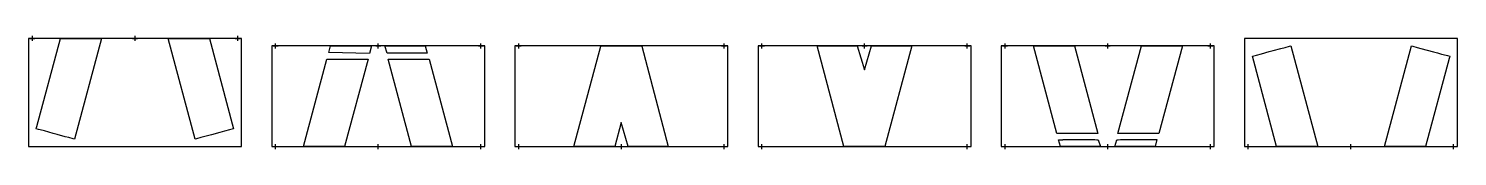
# Model space of a CAD drawing. Header units: inches. Extents: x 0 to 567, y -1 to 44.
import ezdxf

# ---------------------------------------------------------------- set-up
doc = ezdxf.new("R2010")
doc.units = ezdxf.units.IN
doc.header["$MEASUREMENT"] = 0
doc.layers.add('CUT', color=1, linetype='Continuous')
doc.layers.add('REG', color=5, linetype='Continuous')

msp = doc.modelspace()

# ---------------------------------------------------------------- linework, layer by layer
at = {"layer": 'CUT'}
for points in [[(18.18, 3), (17.67, 3.14), (16.01, 3.6), (14.56, 3.96), (11.28, 4.87), (9.74, 5.25), (6.34, 6.23), (4.56, 6.68), (3.91, 6.88), (3, 7.12), (3.14, 7.63), (3.24, 8), (12.61, 43.12), (28.89, 43.12)], [(81.33, 7.13), (80.82, 7), (79.67, 6.66), (77.75, 6.18), (75.86, 5.62), (72.59, 4.72), (68.29, 3.59), (66.65, 3.14), (66.14, 3), (55.43, 43.12), (71.72, 43.12)], [(135.31, 37.16), (119.1, 37.52), (119.8, 40.12), (136.09, 40.12)], [(158.07, 37.18), (143.73, 37.17), (142.86, 37.2), (142.25, 37.18), (141.4, 40.12), (157.3, 40.12)], [(243.26, 40.07), (253.78, 0), (237.88, 0), (235.12, 9.65), (232.57, 0), (216.27, 0), (226.97, 40.06), (226.96, 40.12), (243.28, 40.12)], [(331.62, 30.62), (334.41, 40.12), (350.46, 40.12), (339.75, 0), (323.44, 0), (312.92, 40.12), (328.76, 40.12)], [(424.26, 5.26), (422.78, 5.27), (422.42, 5.26), (409.46, 5.26), (409.37, 5.27), (408.51, 5.26), (407.98, 5.26), (398.67, 40.12), (414.96, 40.12)], [(448.47, 5.26), (447.95, 5.27), (447.05, 5.27), (446.93, 5.26), (434.1, 5.26), (433.6, 5.28), (433.55, 5.29), (432.71, 5.28), (432.19, 5.27), (441.5, 40.12), (457.78, 40.12)], [(493.82, 38.25), (496.85, 39.08), (498.58, 39.53), (500.22, 39.98), (500.72, 40.12), (511.44, 0), (495.15, 0), (485.53, 35.99), (486.04, 36.12), (487.11, 36.44), (489.15, 36.96), (492.16, 37.84)], [(550.86, 39.52), (552.38, 39.15), (557.42, 37.76), (558.95, 37.37), (560.59, 36.88), (562.37, 36.42), (562.95, 36.26), (563.87, 36), (563.73, 35.5), (563.63, 35.11), (554.25, 0), (537.97, 0), (548.69, 40.12), (549.19, 39.98)], [(118.92, 34.86), (119.81, 34.86), (119.91, 34.86), (132.86, 34.87), (133.1, 34.86), (134.68, 34.86), (125.37, 0), (109.09, 0), (118.39, 34.86)], [(158.37, 34.86), (158.89, 34.86), (168.2, 0), (151.91, 0), (142.6, 34.86), (144.15, 34.86), (144.39, 34.87), (157.36, 34.86), (157.45, 34.86)], [(410.26, 2.77), (410.33, 2.78), (423.03, 2.78), (423.79, 2.73), (423.88, 2.75), (424.4, 2.77), (425.23, 0), (409.4, 0), (408.67, 2.77), (409.2, 2.77)], [(431.7, 2.77), (432.26, 2.75), (433.19, 2.78), (447.68, 2.78), (446.94, 0), (430.89, 0)]]:
    msp.add_lwpolyline(points, close=True, dxfattribs=at)
at = {"layer": 'REG'}
for points in [[(0, 0), (84.48, 0), (84.48, 43.12), (0, 43.12)], [(96.48, 0), (180.96, 0), (180.96, 40.12), (96.48, 40.12)], [(192.96, 0), (277.44, 0), (277.44, 40.12), (192.96, 40.12)], [(289.44, 0), (373.91, 0), (373.91, 40.12), (289.44, 40.12)], [(385.91, 0), (470.39, 0), (470.39, 40.12), (385.91, 40.12)], [(482.39, 0), (566.87, 0), (566.87, 43.12), (482.39, 43.12)]]:
    msp.add_lwpolyline(points, close=True, dxfattribs=at)
for points in [[(0.5, 43.12), (2.5, 43.12)], [(1.5, 42.12), (1.5, 44.12)], [(41.24, 43.12), (43.24, 43.12)], [(42.24, 42.12), (42.24, 44.12)], [(81.98, 43.12), (83.98, 43.12)], [(82.98, 42.12), (82.98, 44.12)], [(96.98, 40.12), (98.98, 40.12)], [(97.98, 39.12), (97.98, 41.12)], [(137.72, 40.12), (139.72, 40.12)], [(138.72, 39.12), (138.72, 41.12)], [(178.46, 40.12), (180.46, 40.12)], [(179.46, 39.12), (179.46, 41.12)], [(193.46, 40.12), (195.46, 40.12)], [(194.46, 39.12), (194.46, 41.12)], [(274.94, 40.12), (276.94, 40.12)], [(275.94, 39.12), (275.94, 41.12)], [(289.94, 40.12), (291.94, 40.12)], [(290.94, 39.12), (290.94, 41.12)], [(330.67, 40.12), (332.67, 40.12)], [(331.67, 39.12), (331.67, 41.12)], [(371.41, 40.12), (373.41, 40.12)], [(372.41, 39.12), (372.41, 41.12)], [(386.41, 40.12), (388.41, 40.12)], [(387.41, 39.12), (387.41, 41.12)], [(427.15, 40.12), (429.15, 40.12)], [(428.15, 39.12), (428.15, 41.12)], [(467.89, 40.12), (469.89, 40.12)], [(468.89, 39.12), (468.89, 41.12)], [(96.98, 0), (98.98, 0)], [(97.98, -1), (97.98, 1)], [(137.72, 0), (139.72, 0)], [(138.72, -1), (138.72, 1)], [(178.46, 0), (180.46, 0)], [(179.46, -1), (179.46, 1)], [(193.46, 0), (195.46, 0)], [(194.46, -1), (194.46, 1)], [(234.2, 0), (236.2, 0)], [(235.2, -1), (235.2, 1)], [(274.94, 0), (276.94, 0)], [(275.94, -1), (275.94, 1)], [(289.94, 0), (291.94, 0)], [(290.94, -1), (290.94, 1)], [(371.41, 0), (373.41, 0)], [(372.41, -1), (372.41, 1)], [(386.41, 0), (388.41, 0)], [(387.41, -1), (387.41, 1)], [(427.15, 0), (429.15, 0)], [(428.15, -1), (428.15, 1)], [(467.89, 0), (469.89, 0)], [(468.89, -1), (468.89, 1)], [(482.89, 0), (484.89, 0)], [(483.89, -1), (483.89, 1)], [(523.63, 0), (525.63, 0)], [(524.63, -1), (524.63, 1)], [(564.37, 0), (566.37, 0)], [(565.37, -1), (565.37, 1)]]:
    msp.add_lwpolyline(points, dxfattribs=at)

doc.saveas('drawing.dxf')
